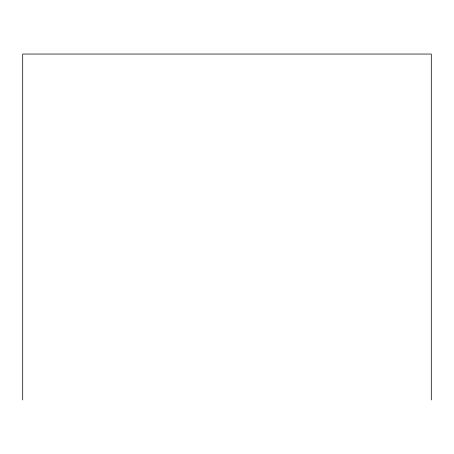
<?xml version="1.0" encoding="UTF-8"?>
<svg xmlns="http://www.w3.org/2000/svg" width="454" height="454" viewBox="0 0 454 454"><rect width="100%" height="100%" fill="white"/><g stroke="black" fill="none" stroke-linecap="round" stroke-linejoin="round"><path stroke-width="0.68" d="M431.3 399.957L431.3 54.043L22.7 54.043L22.7 399.957"/></g></svg>
